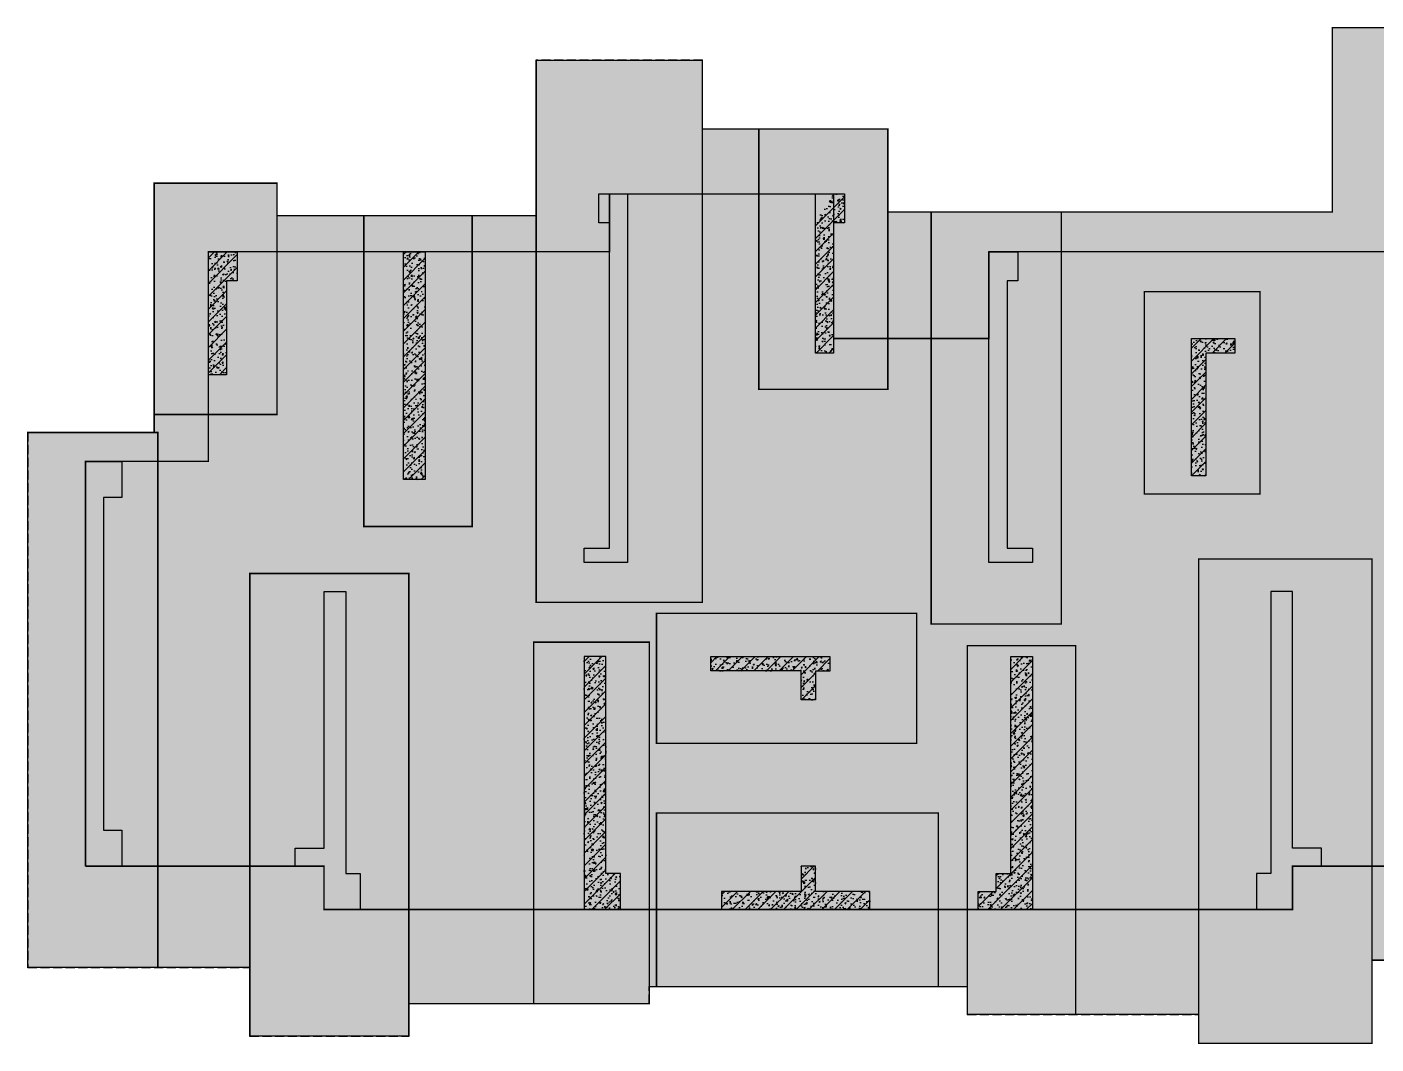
# Model space of a CAD drawing. Extents: x 923964 to 1204934, y 804567 to 1705037.
# Drawn here: x 1062214 to 1080879, y 1063167 to 1077237 of the extents above; entities that cross this region are included whole.
import ezdxf

# ---------------------------------------------------------------- set-up
doc = ezdxf.new("R2010")
doc.units = 0
doc.header["$LTSCALE"] = 500
doc.linetypes.add('DASH', pattern=[0.35, 0.25, -0.1])
for name, color, linetype in [('S_PLAN_HACH', 9, 'CONTINUOUS'), ('S_WALL', 2, 'CONTINUOUS'), ('S_WALL_HACH', 30, 'CONTINUOUS'), ('S_WALL_OTHE_HACH', 33, 'CONTINUOUS'), ('主楼填充', 7, 'CONTINUOUS')]:
    doc.layers.add(name, color=color, linetype=linetype)
pattern_1 = [(45, (616019.86, 880780.19), (-88.388348, 88.388348), []), (50, (616019.86, 880780.19), (179.315046, -15.688034), [18.75, -206.25]), (355, (616019.86, 880780.19), (-34.687833, 188.048033), [15, -165]), (100.4514, (616034.8, 880778.88), (144.627345, 172.359886), [15.93505, -175.28553]), (46.1842, (616019.86, 880830.19), (266.81026, -41.37975), [28.125, -309.375]), (96.6356, (616042.1, 880826.74), (233.66568, 243.52947), [23.90257, -262.92825]), (351.1842, (616019.86, 880830.2), (233.66549, 243.52965), [22.5, -247.5]), (21, (616044.86, 880817.69), (149.226763, -100.654723), [18.75, -206.25]), (326, (616044.86, 880817.69), (60.82883, 181.28751), [15, -165]), (71.4514, (616057.3, 880809.3), (210.05566, 80.632624), [15.93505, -175.28553]), (37.5, (616019.86, 880780.19), (3.039964, 83.2234635), [1.25, -163, 1.25, -167.5, 1.25, -165.625]), (7.5, (616019.86, 880780.19), (65.767384, 98.602928), [1.25, -95.5, 1.25, -159.25, 1.25, -63.125]), (327.5, (615964.11, 880780.19), (133.455609, -5.638718), [1.25, -62.5, 1.25, -195, 1.25, -258.75]), (317.5, (615939.11, 880780.19), (145.796542, 25.026246), [1.25, -81.25, 1.25, -129.5, 1.25, -183.75])]

msp = doc.modelspace()

# ---------------------------------------------------------------- hatches: boundary and pattern name
at = {"layer": 'S_PLAN_HACH'}
h = msp.add_hatch(dxfattribs=at)
h.set_pattern_fill('CROSS', color=4, scale=50, style=0)
h.paths.add_polyline_path([(1062224, 1064227), (1065297, 1064227), (1065297, 1063277), (1067497, 1063277), (1067497, 1063727), (1070824, 1063727), (1070824, 1063962), (1070924, 1063962), (1075224, 1063962), (1075224, 1063577), (1078424, 1063577), (1078424, 1063177), (1080824, 1063177), (1080824, 1064327), (1082224, 1064327), (1082224, 1063927), (1123624, 1063927), (1123624, 1071827), (1121824, 1071827), (1121824, 1077227), (1119924, 1077227), (1119924, 1075427), (1114924, 1075427), (1114924, 1077227), (1113024, 1077227), (1113024, 1075427), (1111324, 1075427), (1111324, 1077227), (1109424, 1077227), (1109424, 1075427), (1105524, 1075427), (1105524, 1077227), (1103624, 1077227), (1103624, 1075427), (1099274, 1075427), (1099274, 1077227), (1097374, 1077227), (1097374, 1075427), (1094124, 1075427), (1094124, 1077227), (1092224, 1077227), (1092224, 1075427), (1088274, 1075427), (1088274, 1077227), (1086374, 1077227), (1086374, 1075427), (1085474, 1075427), (1085474, 1077227), (1083574, 1077227), (1083574, 1075427), (1082174, 1075427), (1082174, 1077227), (1080274, 1077227), (1080274, 1074677), (1074124, 1074677), (1074124, 1075825), (1072339, 1075825), (1071559, 1075825), (1071559, 1076777), (1069259, 1076777), (1069259, 1074627), (1065674, 1074627), (1065674, 1075077), (1063974, 1075077), (1063974, 1071627), (1062224, 1071627)])
at = {"layer": 'S_WALL_HACH'}
h = msp.add_hatch(color=256, dxfattribs=at)
h.dxf.hatch_style = 1
h.paths.add_polyline_path([(1070124, 1074927), (1070524, 1074927), (1070524, 1069827), (1069924, 1069827), (1069924, 1070027), (1070274, 1070027), (1070274, 1074527), (1070124, 1074527)])
h = msp.add_hatch(color=256, dxfattribs=at)
h.dxf.hatch_style = 1
h.paths.add_polyline_path([(1073124, 1074927), (1073524, 1074927), (1073524, 1074527), (1073374, 1074527), (1073374, 1072727), (1073124, 1072727)])
h = msp.add_hatch(color=256, dxfattribs=at)
h.dxf.hatch_style = 1
h.paths.add_polyline_path([(1064724, 1074127), (1065124, 1074127), (1065124, 1073727), (1064974, 1073727), (1064974, 1072427), (1064724, 1072427)])
h = msp.add_hatch(color=256, dxfattribs=at)
h.dxf.hatch_style = 1
h.paths.add_polyline_path([(1067474, 1074127), (1067724, 1074127), (1067724, 1072677), (1067724, 1070977), (1067424, 1070977), (1067424, 1072677), (1067424, 1072677), (1067424, 1074127), (1067474, 1074127)])
h = msp.add_hatch(color=256, dxfattribs=at)
h.dxf.hatch_style = 1
h.paths.add_polyline_path([(1075924, 1074127), (1075924, 1073727), (1075774, 1073727), (1075774, 1072427), (1075774, 1070027), (1076124, 1070027), (1076124, 1069827), (1075524, 1069827), (1075524, 1072427), (1075524, 1074127)])
h = msp.add_hatch(color=256, dxfattribs=at)
h.dxf.hatch_style = 1
h.paths.add_polyline_path([(1078324, 1072927), (1078924, 1072927), (1078924, 1072727), (1078524, 1072727), (1078524, 1071027), (1078324, 1071027)])
h = msp.add_hatch(color=256, dxfattribs=at)
h.dxf.hatch_style = 1
h.paths.add_polyline_path([(1063024, 1066127), (1063024, 1069227), (1063024, 1069227), (1063024, 1070727), (1063024, 1071227), (1063524, 1071227), (1063524, 1070727), (1063274, 1070727), (1063274, 1069227), (1063274, 1066127), (1063524, 1066127), (1063524, 1065627), (1063024, 1065627)])
h = msp.add_hatch(color=256, dxfattribs=at)
h.dxf.hatch_style = 1
h.paths.add_polyline_path([(1065924, 1065877), (1066324, 1065877), (1066324, 1069427), (1066624, 1069427), (1066624, 1065527), (1066824, 1065527), (1066824, 1065027), (1066324, 1065027), (1066324, 1065627), (1065924, 1065627)])
h = msp.add_hatch(color=256, dxfattribs=at)
h.dxf.hatch_style = 1
h.paths.add_polyline_path([(1080124, 1065877), (1079724, 1065877), (1079724, 1069427), (1079424, 1069427), (1079424, 1065527), (1079224, 1065527), (1079224, 1065027), (1079724, 1065027), (1079724, 1065627), (1080124, 1065627)])
h = msp.add_hatch(color=256, dxfattribs=at)
h.dxf.hatch_style = 1
h.paths.add_polyline_path([(1070424, 1065527), (1070224, 1065527), (1070224, 1068527), (1069924, 1068527), (1069924, 1065027), (1070424, 1065027)])
h = msp.add_hatch(color=256, dxfattribs=at)
h.dxf.hatch_style = 1
h.paths.add_polyline_path([(1071674, 1068527), (1073324, 1068527), (1073324, 1068327), (1073124, 1068327), (1073124, 1067927), (1072924, 1067927), (1072924, 1067928), (1072924, 1068328), (1071674, 1068328)])
h = msp.add_hatch(color=256, dxfattribs=at)
h.dxf.hatch_style = 1
h.paths.add_polyline_path([(1075624, 1065277), (1075624, 1065527), (1075824, 1065527), (1075824, 1068527), (1076124, 1068527), (1076124, 1065027), (1075374, 1065027), (1075374, 1065277)])
h = msp.add_hatch(color=256, dxfattribs=at)
h.dxf.hatch_style = 1
h.paths.add_polyline_path([(1071824, 1065277), (1071824, 1065027), (1073874, 1065027), (1073874, 1065277), (1073124, 1065277), (1073124, 1065627), (1072924, 1065627), (1072924, 1065277)])
at = {"layer": 'S_WALL_OTHE_HACH'}
h = msp.add_hatch(dxfattribs=at)
h.set_pattern_fill('钢筋混凝土', color=256, scale=25, pattern_type=2)
h.set_pattern_definition(pattern_1)
h.paths.add_polyline_path([(1070124, 1074927), (1070524, 1074927), (1070524, 1069827), (1069924, 1069827), (1069924, 1070027), (1070274, 1070027), (1070274, 1074527), (1070124, 1074527)])
h = msp.add_hatch(dxfattribs=at)
h.set_pattern_fill('钢筋混凝土', color=256, scale=25, pattern_type=2)
h.set_pattern_definition(pattern_1)
edge = h.paths.add_edge_path()
edge.add_line((1073124, 1074527), (1073124, 1074927))
edge.add_line((1073124, 1074927), (1073524, 1074927))
edge.add_line((1073524, 1074927), (1073524, 1074527))
edge.add_line((1073524, 1074527), (1073374, 1074527))
edge.add_line((1073374, 1074527), (1073374, 1072727))
edge.add_line((1073374, 1072727), (1073124, 1072727))
edge.add_line((1073124, 1072727), (1073124, 1074927))
edge.add_line((1073124, 1074927), (1073374, 1074927))
h = msp.add_hatch(dxfattribs=at)
h.set_pattern_fill('钢筋混凝土', color=256, scale=25, pattern_type=2)
h.set_pattern_definition(pattern_1)
h.paths.add_polyline_path([(1064724, 1074127), (1065124, 1074127), (1065124, 1073727), (1064974, 1073727), (1064974, 1072427), (1064724, 1072427)])
h = msp.add_hatch(dxfattribs=at)
h.set_pattern_fill('钢筋混凝土', color=256, scale=25, pattern_type=2)
h.set_pattern_definition(pattern_1)
h.paths.add_polyline_path([(1067474, 1074127), (1067724, 1074127), (1067724, 1072677), (1067724, 1070977), (1067424, 1070977), (1067424, 1072677), (1067424, 1072677), (1067424, 1074127), (1067474, 1074127)])
h = msp.add_hatch(dxfattribs=at)
h.set_pattern_fill('钢筋混凝土', color=256, scale=25, pattern_type=2)
h.set_pattern_definition(pattern_1)
edge = h.paths.add_edge_path()
edge.add_line((1075524, 1074127), (1075924, 1074127))
edge.add_line((1075924, 1074127), (1075924, 1073727))
edge.add_line((1075924, 1073727), (1075774, 1073727))
edge.add_line((1075774, 1073727), (1075774, 1072427))
edge.add_line((1075774, 1072427), (1075774, 1070027))
edge.add_line((1075774, 1070027), (1076124, 1070027))
edge.add_line((1076124, 1070027), (1076124, 1069827))
edge.add_line((1076124, 1069827), (1075524, 1069827))
edge.add_line((1075524, 1069827), (1075524, 1072427))
edge.add_line((1075524, 1072427), (1075524, 1072427))
edge.add_line((1075524, 1072427), (1075524, 1074127))
edge.add_line((1075524, 1074127), (1075924, 1074127))
edge.add_line((1075924, 1074127), (1075924, 1073727))
edge.add_line((1075924, 1073727), (1075774, 1073727))
h = msp.add_hatch(dxfattribs=at)
h.set_pattern_fill('钢筋混凝土', color=256, scale=25, pattern_type=2)
h.set_pattern_definition(pattern_1)
h.paths.add_polyline_path([(1078324, 1072927), (1078924, 1072927), (1078924, 1072727), (1078524, 1072727), (1078524, 1071027), (1078324, 1071027)])
h = msp.add_hatch(dxfattribs=at)
h.set_pattern_fill('钢筋混凝土', color=256, scale=25, pattern_type=2)
h.set_pattern_definition(pattern_1)
h.paths.add_polyline_path([(1063024, 1066127), (1063024, 1069227), (1063024, 1069227), (1063024, 1070727), (1063024, 1071227), (1063524, 1071227), (1063524, 1070727), (1063274, 1070727), (1063274, 1069227), (1063274, 1066127), (1063524, 1066127), (1063524, 1065627), (1063024, 1065627)])
h = msp.add_hatch(dxfattribs=at)
h.set_pattern_fill('钢筋混凝土', color=256, scale=25, pattern_type=2)
h.set_pattern_definition([(45, (716019.86, 880780.19), (-88.388348, 88.388348), []), (50, (716019.86, 880780.19), (179.315046, -15.688034), [18.75, -206.25]), (355, (716019.86, 880780.19), (-34.68783, 188.04803), [15, -165]), (100.4514, (716034.8, 880778.88), (144.627345, 172.359886), [15.93505, -175.28553]), (46.1842, (716019.86, 880830.19), (266.81026, -41.37975), [28.125, -309.375]), (96.6356, (716042.1, 880826.74), (233.66568, 243.52947), [23.90257, -262.92825]), (351.1842, (716019.86, 880830.2), (233.66549, 243.52965), [22.5, -247.5]), (21, (716044.86, 880817.69), (149.226763, -100.65472), [18.75, -206.25]), (326, (716044.86, 880817.69), (60.82883, 181.28751), [15, -165]), (71.4514, (716057.3, 880809.3), (210.05566, 80.632624), [15.93505, -175.28553]), (37.5, (716019.86, 880780.19), (3.039964, 83.223463), [1.25, -163, 1.25, -167.5, 1.25, -165.625]), (7.5, (716019.86, 880780.19), (65.767384, 98.602928), [1.25, -95.5, 1.25, -159.25, 1.25, -63.125]), (327.5, (715964.11, 880780.19), (133.455609, -5.638718), [1.25, -62.5, 1.25, -195, 1.25, -258.75]), (317.5, (715939.11, 880780.19), (145.796542, 25.026246), [1.25, -81.25, 1.25, -129.5, 1.25, -183.75])])
h.paths.add_polyline_path([(1065924, 1065877), (1066324, 1065877), (1066324, 1069427), (1066624, 1069427), (1066624, 1065527), (1066824, 1065527), (1066824, 1065027), (1066324, 1065027), (1066324, 1065627), (1065924, 1065627)])
h = msp.add_hatch(dxfattribs=at)
h.set_pattern_fill('钢筋混凝土', color=256, scale=25, pattern_type=2)
h.set_pattern_definition([(45, (720851.46, 880780.19), (-88.388348, 88.388348), []), (50, (720851.46, 880780.19), (179.315046, -15.688034), [18.75, -206.25]), (355, (720851.46, 880780.19), (-34.68783, 188.04803), [15, -165]), (100.4514, (720866.4, 880778.88), (144.627345, 172.359886), [15.93505, -175.28553]), (46.1842, (720851.46, 880830.19), (266.81026, -41.37975), [28.125, -309.375]), (96.6356, (720873.7, 880826.74), (233.66568, 243.52947), [23.90257, -262.92825]), (351.1842, (720851.46, 880830.2), (233.66549, 243.52965), [22.5, -247.5]), (21, (720876.46, 880817.69), (149.226763, -100.65472), [18.75, -206.25]), (326, (720876.46, 880817.69), (60.82883, 181.28751), [15, -165]), (71.4514, (720888.9, 880809.3), (210.05566, 80.632624), [15.93505, -175.28553]), (37.5, (720851.465, 880780.19), (3.039964, 83.223463), [1.25, -163, 1.25, -167.5, 1.25, -165.625]), (7.5, (720851.465, 880780.19), (65.767384, 98.602928), [1.25, -95.5, 1.25, -159.25, 1.25, -63.125]), (327.5, (720795.715, 880780.19), (133.455609, -5.638718), [1.25, -62.5, 1.25, -195, 1.25, -258.75]), (317.5, (720770.71, 880780.19), (145.796542, 25.026246), [1.25, -81.25, 1.25, -129.5, 1.25, -183.75])])
h.paths.add_polyline_path([(1080124, 1065877), (1079724, 1065877), (1079724, 1069427), (1079424, 1069427), (1079424, 1065527), (1079224, 1065527), (1079224, 1065027), (1079724, 1065027), (1079724, 1065627), (1080124, 1065627)])
h = msp.add_hatch(dxfattribs=at)
h.set_pattern_fill('钢筋混凝土', color=256, scale=25, pattern_type=2)
h.set_pattern_definition(pattern_1)
h.paths.add_polyline_path([(1070424, 1065527), (1070224, 1065527), (1070224, 1068527), (1069924, 1068527), (1069924, 1065027), (1070424, 1065027)])
h = msp.add_hatch(dxfattribs=at)
h.set_pattern_fill('钢筋混凝土', color=256, scale=25, pattern_type=2)
h.set_pattern_definition(pattern_1)
h.paths.add_polyline_path([(1071674, 1068527), (1073324, 1068527), (1073324, 1068327), (1073124, 1068327), (1073124, 1067927), (1072924, 1067927), (1072924, 1067928), (1072924, 1068328), (1071674, 1068328)])
h = msp.add_hatch(dxfattribs=at)
h.set_pattern_fill('钢筋混凝土', color=256, scale=25, pattern_type=2)
h.set_pattern_definition(pattern_1)
h.paths.add_polyline_path([(1075624, 1065277), (1075624, 1065527), (1075824, 1065527), (1075824, 1068527), (1076124, 1068527), (1076124, 1065027), (1075374, 1065027), (1075374, 1065277)])
h = msp.add_hatch(dxfattribs=at)
h.set_pattern_fill('钢筋混凝土', color=256, scale=25, pattern_type=2)
h.set_pattern_definition(pattern_1)
h.paths.add_polyline_path([(1071824, 1065277), (1071824, 1065027), (1073874, 1065027), (1073874, 1065277), (1073124, 1065277), (1073124, 1065627), (1072924, 1065627), (1072924, 1065277), (1071824, 1065277)])
h = msp.add_hatch(dxfattribs=at)
h.set_pattern_fill('钢筋混凝土', color=256, scale=25, pattern_type=2)
h.set_pattern_definition(pattern_1)
edge = h.paths.add_edge_path()
edge.add_line((1076124, 1065527), (1076124, 1065027))
edge.add_line((1076124, 1065027), (1075624, 1065027))
at = {"layer": '主楼填充'}
h = msp.add_hatch(dxfattribs=at)
h.set_pattern_fill('GRASS', color=1, scale=20)
h.set_pattern_definition([(90, (-80500, 206600), (-359.21, 359.21), [95.25, -623.17]), (45, (-80500, 206600), (-359.21024, 359.21024), [95.25, -412.75]), (135, (-80500, 206600), (-359.21024, -359.21024), [95.25, -412.75])])
h.paths.add_polyline_path([(1063024, 1065628), (1063024, 1071228), (1064724, 1071228), (1064724, 1074128), (1070274, 1074128), (1070274, 1074928), (1073374, 1074928), (1073374, 1072928), (1075524, 1072928), (1075524, 1074128), (1081324, 1074128), (1081324, 1071228), (1084524, 1071228), (1084524, 1074128), (1090074, 1074128), (1090074, 1074928), (1093174, 1074928), (1093174, 1072928), (1095324, 1072928), (1095324, 1074128), (1101124, 1074128), (1101124, 1071228), (1104624, 1071228), (1104624, 1074128), (1110174, 1074128), (1110174, 1074928), (1113274, 1074928), (1113274, 1072928), (1115424, 1072928), (1115424, 1074128), (1121224, 1074128), (1121224, 1071277), (1122924, 1071277), (1122924, 1065628), (1119624, 1065628), (1119624, 1065036), (1106224, 1065028), (1106224, 1065628), (1099524, 1065628), (1099524, 1065028), (1086124, 1065028), (1086124, 1065628), (1079724, 1065628), (1079724, 1065028), (1066324, 1065028), (1066324, 1065628)])

# ---------------------------------------------------------------- linework, layer by layer
at = {"layer": 'S_PLAN_HACH', "color": 4, "linetype": 'DASH', "const_width": 20}
msp.add_lwpolyline([(1082174, 1077227), (1080274, 1077227), (1080274, 1074677), (1074124, 1074677), (1074124, 1075825), (1072339, 1075825), (1071559, 1075825), (1071559, 1076777), (1069259, 1076777), (1069259, 1074627), (1065674, 1074627), (1065674, 1075077), (1063974, 1075077), (1063974, 1071627), (1062224, 1071627), (1062224, 1064227), (1065297, 1064227), (1065297, 1063277), (1067497, 1063277), (1067497, 1063727), (1070824, 1063727), (1070824, 1063962), (1070924, 1063962), (1075224, 1063962), (1075224, 1063577), (1078424, 1063577), (1078424, 1063177), (1080824, 1063177), (1080824, 1064327), (1082224, 1064327)], dxfattribs=at)
at = {"layer": 'S_PLAN_HACH', "color": 4, "linetype": 'DASH'}
msp.add_lwpolyline([(1082174, 1077227), (1080274, 1077227), (1080274, 1074677), (1074124, 1074677), (1074124, 1075825), (1072339, 1075825), (1071559, 1075825), (1071559, 1076777), (1069259, 1076777), (1069259, 1074627), (1065674, 1074627), (1065674, 1075077), (1063974, 1075077), (1063974, 1071627), (1062224, 1071627), (1062224, 1064227), (1065297, 1064227), (1065297, 1063277), (1067497, 1063277), (1067497, 1063727), (1070824, 1063727), (1070824, 1063962), (1070924, 1063962), (1075224, 1063962), (1075224, 1063577), (1078424, 1063577), (1078424, 1063177), (1080824, 1063177), (1080824, 1064327), (1082224, 1064327)], dxfattribs=at)
at = {"layer": 'S_PLAN_HACH', "color": 4, "linetype": 'DASH', "const_width": 20}
for points in [[(1071559, 1076777), (1069259, 1076777), (1069259, 1069277), (1071559, 1069277)], [(1074124, 1075825), (1072339, 1075825), (1072339, 1072225), (1074124, 1072225)], [(1065674, 1075077), (1063974, 1075077), (1063974, 1071877), (1065674, 1071877)], [(1066874, 1074627), (1066874, 1070327), (1068374, 1070327), (1068374, 1074627)], [(1076524, 1074677), (1074724, 1074677), (1074724, 1068977), (1076524, 1068977)], [(1077674, 1073577), (1077674, 1070777), (1079274, 1070777), (1079274, 1073577)], [(1062224, 1071627), (1062224, 1064227), (1064024, 1064227), (1064024, 1071627)], [(1078424, 1069877), (1078424, 1063177), (1080824, 1063177), (1080824, 1069877)], [(1065297, 1069677), (1065297, 1063277), (1067497, 1063277), (1067497, 1069677)], [(1074524, 1069127), (1070924, 1069127), (1070924, 1067327), (1074524, 1067327)], [(1070824, 1068727), (1069224, 1068727), (1069224, 1063727), (1070824, 1063727)], [(1076724, 1068677), (1075224, 1068677), (1075224, 1063577), (1076724, 1063577)], [(1074824, 1066362), (1070924, 1066362), (1070924, 1063962), (1074824, 1063962)]]:
    msp.add_lwpolyline(points, close=True, dxfattribs=at)
at = {"layer": 'S_WALL', "elevation": 0}
for points in [[(1070124, 1074927), (1070524, 1074927), (1070524, 1069827), (1069924, 1069827), (1069924, 1070027), (1070274, 1070027), (1070274, 1074527), (1070124, 1074527)], [(1075624, 1065277), (1075624, 1065527), (1075824, 1065527), (1075824, 1068527), (1076124, 1068527), (1076124, 1065027), (1075374, 1065027), (1075374, 1065277)]]:
    msp.add_lwpolyline(points, close=True, dxfattribs=at)
for points in [[(1073124, 1074527), (1073124, 1074927), (1073524, 1074927), (1073524, 1074527), (1073374, 1074527), (1073374, 1072727), (1073124, 1072727), (1073124, 1074927), (1073124, 1074927), (1073124, 1074927), (1073374, 1074927)], [(1064724, 1074127), (1065124, 1074127), (1065124, 1073727), (1064974, 1073727), (1064974, 1072427), (1064724, 1072427), (1064724, 1074127)], [(1075524, 1074127), (1075924, 1074127), (1075924, 1073727), (1075774, 1073727), (1075774, 1072427), (1075774, 1070027), (1076124, 1070027), (1076124, 1069827), (1075524, 1069827), (1075524, 1072427), (1075524, 1072427), (1075524, 1074127), (1075924, 1074127), (1075924, 1073727), (1075774, 1073727)], [(1078324, 1072927), (1078924, 1072927), (1078924, 1072727), (1078524, 1072727), (1078524, 1071027), (1078324, 1071027), (1078324, 1072927)], [(1065924, 1065877), (1066324, 1065877), (1066324, 1069427), (1066624, 1069427), (1066624, 1065527), (1066824, 1065527), (1066824, 1065027), (1066324, 1065027), (1066324, 1065627), (1065924, 1065627), (1065924, 1065877)], [(1076124, 1065527), (1076124, 1065027), (1075624, 1065027)]]:
    msp.add_lwpolyline(points, dxfattribs=at)
at = {"layer": 'S_WALL'}
for points in [[(1067474, 1074127), (1067724, 1074127), (1067724, 1072677), (1067724, 1070977), (1067424, 1070977), (1067424, 1072677), (1067424, 1072677), (1067424, 1074127), (1067474, 1074127), (1067474, 1074127)], [(1080124, 1065877), (1079724, 1065877), (1079724, 1069427), (1079424, 1069427), (1079424, 1065527), (1079224, 1065527), (1079224, 1065027), (1079724, 1065027), (1079724, 1065627), (1080124, 1065627), (1080124, 1065877)], [(1071824, 1065277), (1071824, 1065027), (1073874, 1065027), (1073874, 1065277), (1073124, 1065277), (1073124, 1065627), (1072924, 1065627), (1072924, 1065277), (1071824, 1065277), (1071824, 1065277)]]:
    msp.add_lwpolyline(points, dxfattribs=at)
for points in [[(1063024, 1066127), (1063024, 1066127), (1063024, 1069227), (1063024, 1069227), (1063024, 1070727), (1063024, 1070727), (1063024, 1071227), (1063524, 1071227), (1063524, 1070727), (1063274, 1070727), (1063274, 1069227), (1063274, 1066127), (1063524, 1066127), (1063524, 1065627), (1063024, 1065627)], [(1070424, 1065527), (1070224, 1065527), (1070224, 1068527), (1069924, 1068527), (1069924, 1065027), (1070424, 1065027)], [(1071674, 1068527), (1073324, 1068527), (1073324, 1068327), (1073124, 1068327), (1073124, 1067927), (1072924, 1067927), (1072924, 1067928), (1072924, 1068328), (1071674, 1068328)]]:
    msp.add_lwpolyline(points, close=True, dxfattribs=at)
at = {"layer": '主楼填充', "color": 1, "const_width": 20, "elevation": 0}
for points in [[(1063024, 1065628), (1063024, 1071228), (1064724, 1071228), (1064724, 1074128), (1070274, 1074128), (1070274, 1074928), (1073374, 1074928), (1073374, 1072928), (1075524, 1072928), (1075524, 1074128), (1081324, 1074128)], [(1086124, 1065628), (1079724, 1065628), (1079724, 1065028), (1066324, 1065028), (1066324, 1065628), (1063024, 1065628)]]:
    msp.add_lwpolyline(points, dxfattribs=at)

doc.saveas('drawing.dxf')
